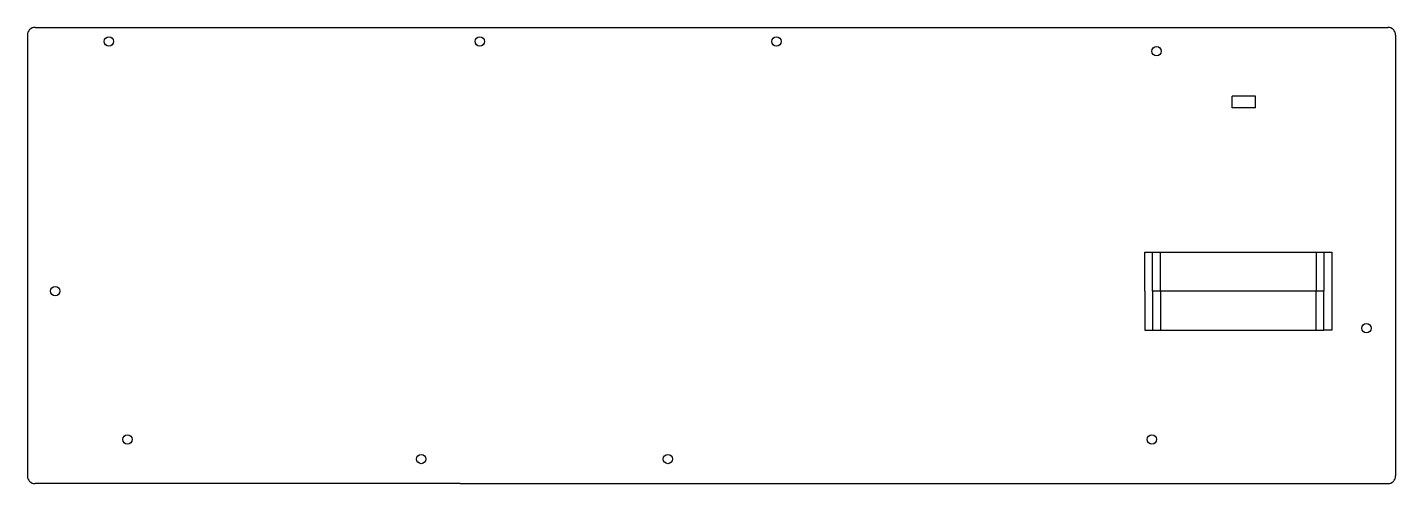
# Model space of a CAD drawing. Header units: millimetres. Extents: x 48 to 400, y 72 to 189.
import ezdxf

# ---------------------------------------------------------------- set-up
doc = ezdxf.new("R2010")
doc.units = ezdxf.units.MM

msp = doc.modelspace()

# ---------------------------------------------------------------- linework, layer by layer
at = {"linetype": 'Continuous'}
for p, q in [((48.35, 187.04), (48.35, 108.32)), ((50.35, 189.04), (397.76, 189.04)), ((399.76, 187.04), (399.76, 73.84)), ((363.81, 171.39), (357.81, 171.39)), ((357.81, 168.39), (357.81, 171.39)), ((363.81, 168.39), (363.81, 171.39)), ((363.81, 168.39), (357.81, 168.39)), ((335.36, 121.29), (335.36, 131.29)), ((335.36, 121.29), (335.36, 131.29)), ((335.36, 131.29), (337.36, 131.29)), ((337.36, 131.29), (381.36, 131.29)), ((337.36, 121.29), (337.36, 131.29)), ((339.36, 121.29), (339.36, 131.29)), ((379.36, 131.29), (379.36, 121.29)), ((381.36, 131.29), (381.36, 121.29)), ((381.36, 131.29), (383.36, 131.29)), ((383.36, 131.29), (383.36, 111.29)), ((335.36, 121.29), (335.36, 111.29)), ((337.36, 121.29), (337.36, 111.29)), ((381.36, 121.29), (337.36, 121.29)), ((339.36, 121.29), (339.36, 111.29)), ((379.36, 111.29), (379.36, 121.29)), ((381.36, 111.29), (381.36, 121.29)), ((335.36, 111.29), (337.36, 111.29)), ((337.36, 111.29), (381.36, 111.29)), ((383.36, 111.29), (381.36, 111.29)), ((48.35, 108.32), (48.35, 73.84)), ((159.52, 71.84), (50.35, 71.84)), ((159.52, 71.84), (397.76, 71.84))]:
    msp.add_line(p, q, dxfattribs=at)
for centre in [(69.28, 185.44), (164.53, 185.44), (240.73, 185.44), (338.36, 182.89), (55.52, 121.29), (392.26, 111.76), (74.04, 83.19), (337.17, 83.19), (149.52, 78.16), (212.87, 78.16)]:
    msp.add_circle(centre, 1.2, dxfattribs=at)
for centre, start, end in [((50.35, 187.04), 90, 180), ((397.76, 187.04), 0, 90), ((50.35, 73.84), 180, 270.0024), ((397.76, 73.84), 269.9989, 0)]:
    msp.add_arc(centre, 2, start, end, dxfattribs=at)

doc.saveas('drawing.dxf')
